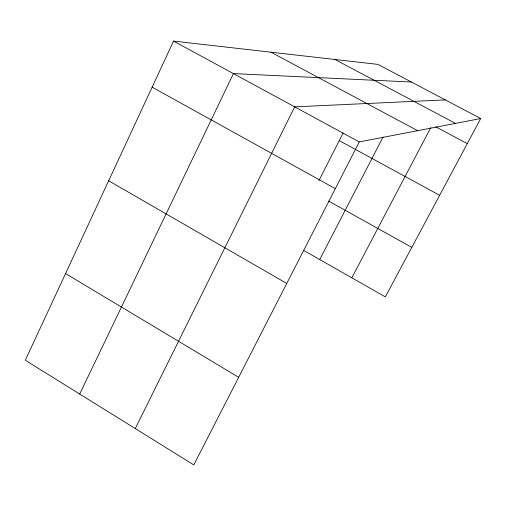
<?xml version="1.0" encoding="UTF-8"?>
<svg xmlns="http://www.w3.org/2000/svg" width="506" height="506" viewBox="0 0 506 506"><rect width="100%" height="100%" fill="white"/><g stroke="black" fill="none" stroke-linecap="round" stroke-linejoin="round"><path stroke-width="0.76" d="M480.7 118.53L377.976 64.395L173.545 41.087L25.3 360.259L193.785 464.913L359.266 141.927L480.7 118.53L385.332 296.87L303.518 250.343M79.701 394.047L233.418 73.598L411.454 82.035M135.273 428.569L294.669 106.855L445.343 99.897M318.976 180.522L343.106 133.021M319.729 259.559L383.048 137.012M351.841 277.826L430.751 127.67M334.959 59.493L455.47 123.388M435.622 126.772L467.272 143.634M270.963 52.194L417.621 130.687M173.545 41.087L359.266 141.927M339.254 140.605L439.651 195.297M152.148 87.165L335.326 188.649M328.736 201.122L411.795 247.383M108.67 180.775L286.75 283.461M65.571 273.556L238.668 377.318"/></g></svg>
